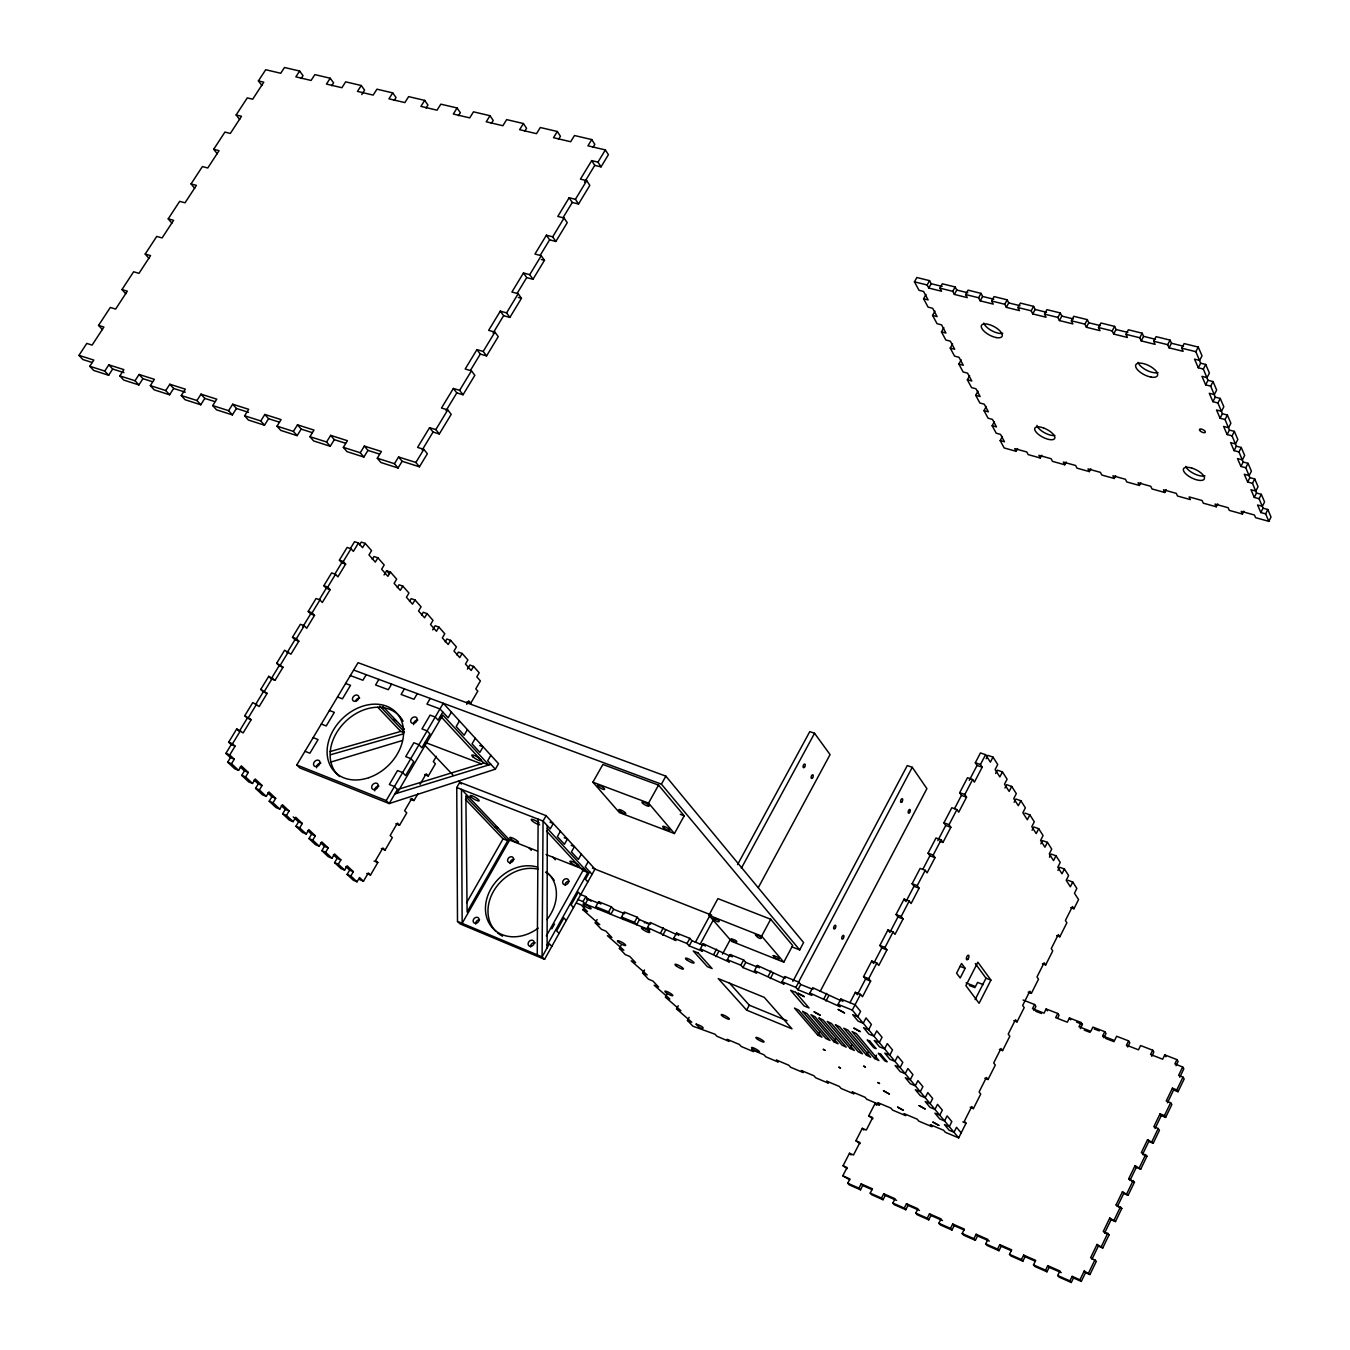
<?xml version="1.0" encoding="UTF-8"?>
<svg xmlns="http://www.w3.org/2000/svg" width="1350" height="1350" viewBox="0 0 1350 1350"><rect width="100%" height="100%" fill="white"/><g stroke="black" fill="none" stroke-linecap="round" stroke-linejoin="round"><path stroke-width="1.5" d="M547.104 947.919L547.256 825.626M537.266 954.838L538.127 819.146M1084.202 1270.991L1085.552 1272.628L1081.299 1281.403L1079.966 1279.8L1084.202 1270.991L1089.956 1274.552L1096.369 1261.254L1090.631 1257.694L1097.027 1244.43L1102.764 1247.991L1109.126 1234.761L1103.406 1231.2L1109.767 1218.021L1115.488 1221.581L1121.816 1208.419L1116.112 1204.875L1122.441 1191.763L1128.128 1195.307L1134.439 1182.246L1128.752 1178.685L1135.046 1165.641L1140.716 1169.201L1146.977 1156.191L1141.324 1152.647L1147.567 1139.67L1153.221 1143.231L1159.447 1130.304L1158.233 1128.516L1153.811 1126.744L1160.038 1113.851L1164.442 1115.606L1165.658 1117.412L1171.851 1104.553L1170.653 1102.747L1166.231 1100.993L1172.424 1088.168L1176.829 1089.906L1178.027 1091.728L1184.186 1078.937L1183.005 1077.114L1178.601 1075.393L1182.651 1066.972L1174.838 1063.935L1176.93 1059.615L1164.746 1054.89L1162.671 1059.21L1150.554 1054.502L1152.647 1050.199L1140.581 1045.541L1138.489 1049.828L1126.491 1045.17L1128.583 1040.884L1116.636 1036.26L1114.543 1040.529L1102.663 1035.906L1104.756 1031.67L1092.926 1027.08L1090.817 1031.316L1079.038 1026.743L1081.147 1022.524L1069.419 1017.984L1067.327 1022.203L1055.649 1017.664L1057.759 1013.462L1046.132 1008.973L1044.039 1013.158L1032.48 1008.669L1034.572 1004.484L1023.081 1000.029M1091.947 1259.331L1098.343 1246.084L1097.027 1244.43M1109.126 1234.761L1104.705 1232.871L1111.067 1219.708L1109.767 1218.021M1122.441 1191.763L1123.723 1193.467L1117.395 1206.562L1116.112 1204.875M1135.046 1165.641L1136.295 1167.379L1130.017 1180.406L1128.752 1178.685M1147.567 1139.67L1148.816 1141.442L1142.572 1154.402L1146.977 1156.191M1155.043 1128.533L1161.253 1115.64L1160.038 1113.851M1167.446 1102.798L1173.622 1089.99L1172.424 1088.168M1179.782 1077.216L1183.849 1068.812L1182.651 1066.972M1088.623 1272.915L1095.053 1259.601M1101.448 1246.337L1107.827 1233.09M1114.189 1219.894L1120.534 1206.731M1126.862 1193.603L1133.173 1180.507M1139.451 1167.463L1145.728 1154.436M1151.989 1141.459L1158.233 1128.516M1164.442 1115.606L1170.653 1102.747M1176.829 1089.906L1183.005 1077.114M1072.119 1276.358L1073.469 1277.978L1071.276 1282.5L1069.926 1280.88L1072.119 1276.358L1079.966 1279.8M1176.036 1065.774L1178.111 1061.454L1176.93 1059.615M1047.769 1265.676L1049.136 1267.312L1046.959 1271.801L1045.575 1270.181L1047.769 1265.676L1059.919 1271.008L1057.725 1275.514L1059.092 1277.134L1071.276 1282.5M1151.769 1056.358L1153.862 1052.055L1152.647 1050.199M1046.959 1271.801L1034.876 1266.486L1033.493 1264.866L1035.686 1260.377L1023.654 1255.112L1021.461 1259.584L1022.861 1261.204L1025.055 1256.732L1023.654 1255.112M999.776 1244.632L1001.194 1246.269L999 1250.724L997.582 1249.088L999.776 1244.632L1011.69 1249.864L1009.496 1254.319L1010.897 1255.956L1022.861 1261.204M999 1250.724L987.154 1245.51L985.719 1243.873L987.913 1239.435L976.118 1234.271L973.924 1238.692L975.358 1240.329L977.552 1235.908L976.118 1234.271M1080.338 1028.599L1082.43 1024.38L1081.147 1022.524M952.678 1223.994L954.146 1225.631L951.952 1230.036L950.484 1228.382L952.678 1223.994L964.373 1229.108L962.179 1233.529L963.63 1235.166L975.358 1240.329M1057.658 1018.119L1059.058 1015.318L1057.759 1013.462M951.952 1230.036L940.342 1224.922L938.858 1223.286L941.051 1218.898L929.475 1213.819L927.281 1218.189L928.766 1219.843L930.96 1215.472L929.475 1213.819M689.141 1017.326L687.471 1020.448L692.871 1026.169L715.011 1034.235L716.934 1036.277L729.067 1041.373L727.161 1039.331L739.361 1044.461L741.251 1046.503L753.502 1051.65L751.629 1049.608L763.948 1054.789L765.821 1056.831L778.208 1062.045L776.351 1059.986L788.805 1065.234L790.661 1067.276L803.166 1072.524L801.343 1070.499L813.932 1075.781L815.754 1077.823L828.394 1083.139L826.588 1081.097L839.312 1086.446L841.117 1088.471L853.892 1093.854L852.12 1091.812L864.979 1097.229L866.751 1099.254L879.677 1104.688L877.905 1102.663L890.916 1108.114L892.654 1110.139L905.715 1115.64L903.994 1113.615L917.139 1119.133L918.844 1121.158L932.057 1126.71L930.353 1124.685L943.633 1130.271L945.321 1132.279L958.669 1137.898L966.043 1123.234L964.389 1121.192L971.747 1106.561L973.401 1108.62L980.724 1094.057L979.088 1091.981L986.411 1077.452L988.031 1079.528L995.304 1065.049L993.701 1062.956L1000.974 1048.511L1002.577 1050.621L1009.817 1036.243L1008.214 1034.1L1015.453 1019.756L1017.022 1021.899L1024.211 1007.606L1022.659 1005.446L1029.831 991.17L1031.383 993.364L1038.521 979.155L1036.986 976.961L1044.124 962.769L1045.659 964.997L1052.747 950.873L1051.245 948.645L1058.332 934.554L1059.834 936.799L1066.888 922.776L1065.403 920.514L1072.457 906.508L1073.925 908.786L1078.566 899.573L1074.465 893.211L1076.861 888.452L1072.761 882.022L1067.918 880.284M1217.734 503.904L1216.266 506.773L1215.051 504.09L1228.112 507.701L1229.31 510.384L1242.422 514.029L1241.241 511.346L1254.42 514.991L1255.601 517.674L1268.848 521.353L1271.025 516.999L1267.819 509.507L1263.026 508.191L1259.111 498.724L1261.322 494.336L1256.513 493.02L1252.496 483.351L1254.741 478.946L1249.881 477.647L1245.797 467.758L1248.041 463.32L1243.164 462.021L1238.979 451.929L1241.257 447.474L1236.347 446.175L1232.078 435.864L1234.372 431.376L1229.428 430.076L1225.058 419.546L1227.369 415.024L1222.408 413.741L1217.919 402.975L1220.265 398.436L1215.27 397.153L1210.697 386.151L1213.043 381.577L1208.014 380.312L1203.339 369.056L1205.719 364.466L1200.656 363.201L1195.864 351.692L1198.277 347.085L1184.136 343.592L1181.739 348.182L1183.106 351.321L1169.049 347.827L1167.666 344.689L1170.079 340.116L1156.106 336.656L1153.693 341.212L1155.094 344.351L1141.206 340.892L1139.788 337.77L1125.951 334.327L1128.364 329.788L1142.184 333.214L1143.602 336.352L1155.516 339.306M1033.813 1010.526L1035.906 1006.358L1034.572 1004.484M906.491 1203.744L907.993 1205.398L905.799 1209.735L904.281 1208.081L906.491 1203.744L917.949 1208.773L915.756 1213.127L917.257 1214.781L928.766 1219.843M1072.761 882.022L1070.347 886.781L1066.196 880.318L1068.609 875.543L1064.441 868.995L1059.581 867.257L1057.961 870.446M1268.848 521.353L1265.625 513.861L1260.832 512.544L1263.026 508.191M1265.625 513.861L1267.819 509.507M905.799 1209.735L894.392 1204.723L892.873 1203.069L895.067 1198.733L883.71 1193.754L881.516 1198.074L883.052 1199.728L885.229 1195.408L883.71 1193.754M1242.422 514.029L1243.873 511.144M1064.441 868.995L1062.011 873.787L1057.793 867.223L1060.239 862.414L1056.004 855.782L1051.11 854.027L1049.473 857.25M1259.111 498.724L1254.285 497.407L1256.513 493.02M883.052 1199.728L871.746 1194.767L870.21 1193.113L872.404 1188.793L861.148 1183.866L858.954 1188.152L860.507 1189.822L862.701 1185.519L861.148 1183.866M1245.797 467.758L1240.92 466.459L1243.164 462.021M975.122 999.608L986.006 978.193L975.308 963.562M990.917 980.083L979.104 1003.303L965.891 985.635L977.873 962.196L990.917 980.083L986.006 978.193M1056.004 855.782L1053.54 860.591L1049.271 853.926L1051.734 849.083L1047.414 842.349L1042.504 840.594L1040.85 843.834M1252.496 483.351L1247.653 482.034L1249.881 477.647M965.132 968.304L960.188 977.991L956.576 973.181L961.554 963.478L965.132 968.304L960.171 966.397M1032.092 830.216L1033.763 826.959L1038.707 828.697L1036.209 833.591L1031.788 826.689L1034.303 821.796L1029.864 814.826L1024.886 813.088M1238.979 451.929L1234.069 450.63L1236.347 446.175M1047.414 842.349L1044.951 847.192L1040.597 840.426L1043.078 835.549L1038.707 828.697M849.724 1179.832L842.805 1175.816L847.058 1167.531L843.058 1165.776L849.487 1153.254L853.504 1154.993L859.916 1142.488L855.9 1140.767L862.312 1128.313L866.312 1130.034L872.707 1117.597L868.691 1115.893L875.07 1103.507L879.069 1105.194M1029.864 814.826L1027.333 819.754L1022.844 812.751L1025.376 807.823L1020.87 800.752L1015.858 799.014L1014.154 802.305M1232.078 435.864L1227.133 434.565L1229.428 430.076M860.507 1189.822L849.302 1184.895L847.749 1183.241L849.943 1178.955L842.805 1175.816M1020.87 800.752L1018.322 805.697L1013.749 798.592L1016.314 793.614L1011.724 786.442L1006.678 784.704L1004.974 788.012M1225.058 419.546L1220.079 418.247L1222.408 413.741M866.481 1055.177L843.767 1028.177L848.036 1030.236L870.683 1057.219L866.481 1055.177L868.252 1051.751M1011.724 786.442L1009.159 791.421L1004.518 784.198L1007.1 779.186L1002.442 771.896L997.363 770.158L995.625 773.483M1140.834 482.642L1139.366 485.443L1138.067 482.777L1150.74 486.287L1152.022 488.953L1164.746 492.48L1166.197 489.662M1217.919 402.975L1212.924 401.676L1215.27 397.153M874.682 1058.552L852.069 1031.569L856.373 1033.628L878.901 1060.594L874.682 1058.552L876.454 1055.126M850.146 1048.461L827.212 1021.427L831.465 1023.486L854.331 1050.486L850.146 1048.461L851.917 1045.052M1002.442 771.896L999.844 776.908L995.119 769.551L997.734 764.522L993.009 757.097L987.896 755.359L986.141 758.717M1210.697 386.151L1205.651 384.868L1208.014 380.312M993.009 757.097L990.377 762.142L985.584 754.684L980.454 752.929L975.324 762.767L980.438 764.522L982.176 767.205L974.396 782.156L972.641 779.49L967.511 777.718L959.681 792.703L964.811 794.492L966.566 797.141L958.719 812.194L956.948 809.561L951.817 807.739L943.937 822.842L949.05 824.664L950.856 827.28L942.958 842.434L941.153 839.835L936.022 837.979L928.074 853.183L933.204 855.056L935.027 857.621L927.079 872.876L925.239 870.311L920.109 868.438L912.111 883.727L917.241 885.634L919.097 888.182L911.098 903.538L909.225 901.007L904.095 899.083L896.046 914.49L901.176 916.431L903.066 918.928L894.999 934.403L893.092 931.922L887.963 929.948L879.862 945.456L884.993 947.447L886.916 949.911L878.799 965.469L876.859 963.022L871.729 961.014L863.578 976.641L865.536 979.071L857.351 994.714L855.377 992.317L849.96 1002.679M879.862 945.456L881.786 947.919L873.669 963.461L871.729 961.014M896.046 914.49L897.936 916.987L889.886 932.428L887.963 929.948M912.111 883.727L913.984 886.275L905.968 901.597L904.095 899.083M922.843 869.299L929.914 855.765L928.074 853.183M937.845 840.577L945.743 825.458L943.937 822.842M954.484 808.701L961.453 795.352L959.681 792.703M969.266 780.384L977.062 765.45L975.324 762.767M833.929 1041.795L810.945 1014.677L815.012 1016.769L838.097 1043.803L833.929 1041.795L835.701 1038.403M958.669 1137.898L852.289 1010.104L860.507 994.359L855.377 992.317M860.507 994.359L862.481 996.756L870.649 981.096L868.691 978.666L876.859 963.022M884.993 947.447L893.092 931.922M901.176 916.431L909.225 901.007M917.241 885.634L925.239 870.311M933.204 855.056L941.153 839.835M949.05 824.664L956.948 809.561M964.811 794.492L972.641 779.49M980.438 764.522L985.584 754.684M1203.339 369.056L1198.277 367.774L1200.656 363.201M817.813 1035.163L794.458 1008.096L798.677 1010.121L821.964 1037.171L817.813 1035.163L819.585 1031.788M841.101 1000.721L812.683 987.711L809.882 993.009L840.071 1006.763L838.08 1004.383L840.864 999.034L855.09 1004.754L860.574 1011.369L857.79 1016.702L852.677 1014.643L858.144 1021.191L863.241 1023.249L866.008 1017.934L871.391 1024.431L868.641 1029.746L863.561 1027.688L868.927 1034.117L873.99 1036.176L876.741 1030.894L882.039 1037.289L879.306 1042.554L874.26 1040.496L879.542 1046.841L884.571 1048.882L887.287 1043.634L892.502 1049.929L889.802 1055.16L884.79 1053.118L889.987 1059.345L894.983 1061.387L897.666 1056.172L902.796 1062.366L900.129 1067.563L895.134 1065.521L900.248 1071.647L905.226 1073.689L907.875 1068.508L912.921 1074.6L910.271 1079.764L905.327 1077.722L910.356 1083.746L915.3 1085.788L917.916 1080.641L922.877 1086.632L920.261 1091.762L915.334 1089.72L920.295 1095.66L925.206 1097.685L927.804 1092.589L932.681 1098.478L930.099 1103.574L925.206 1101.533L930.066 1107.371L934.959 1109.413L937.524 1104.334L942.334 1110.139L939.769 1115.201L934.909 1113.159L939.701 1118.897L944.561 1120.939L947.109 1115.893L951.834 1121.614L949.303 1126.626L944.46 1124.601L949.168 1130.254L953.994 1132.279L956.526 1127.284L961.183 1132.903M1090.817 468.804L1089.349 471.589L1088.016 468.923L1100.436 472.365L1101.769 475.031L1114.239 478.474L1115.707 475.689M820.142 991.474L926.91 788.653L912.263 767.306L907.284 765.568L792.872 981.416M823.939 998.679L826.74 993.364M825.947 1001.059L828.748 995.743M1169.049 347.827L1171.463 343.254L1170.079 340.116M1041.778 455.237L1040.31 457.987L1038.926 455.338L1051.11 458.713L1052.477 461.362L1064.711 464.754L1066.179 461.987M798.846 981.551L912.263 767.306M809.882 993.009L811.924 995.406L797.968 989.769L795.909 987.39L798.711 982.108L784.822 976.522L782.021 981.787L784.08 984.184L754.498 970.684L757.283 965.452L785.16 978.227M1139.788 337.77L1142.184 333.214M797.968 989.769L800.752 984.487L798.711 982.108M1141.206 340.892L1143.602 336.352M768.217 976.219L771.019 970.971M1125.951 334.327L1127.385 337.466L1113.632 334.041L1112.197 330.919L1114.611 326.396L1100.925 323.004L1098.512 327.527L1099.98 330.649L1086.379 327.257L1084.894 324.152L1071.36 320.777L1073.773 316.305L1087.324 319.646L1088.792 322.768L1100.436 325.654M770.293 978.615L773.094 973.367M1113.632 334.041L1116.045 329.518L1114.611 326.396M783.793 962.179L792.669 945.523L770.698 919.249L717.913 898.627L708.885 915.266L731.616 941.372L783.793 962.179L761.636 936.124L708.885 915.266M791.859 946.839L799.673 949.911L803.587 942.536L665.854 776.149L358.054 662.681L296.781 764.977L299.852 767.964L389.188 803.571L495.349 769.179L498.521 763.661L443.289 703.266L386.218 800.584L389.188 803.571L397.406 789.548L394.436 786.544L389.323 784.536L397.524 770.563L402.654 772.554L405.591 775.575L413.741 761.653L410.822 758.616L405.709 756.641L413.859 742.753L418.973 744.711L421.875 747.765L429.992 733.928L427.106 730.856L421.976 728.916L430.076 715.129L435.206 717.036L438.075 720.141L442.817 712.041M746.634 1010.138L718.217 978.581L764.235 997.346L791.994 1028.835L746.634 1010.138L749.284 1005.176L729.034 982.564M1002.392 436.506L1000.181 440.606L1004.164 447.964L1016.145 451.288L1017.613 448.554M754.498 970.684L756.591 973.08L742.956 967.579L740.846 965.183L743.648 959.985L730.08 954.534L727.279 959.715L729.388 962.111L700.38 948.881L703.164 943.717L730.266 956.154M1084.894 324.152L1087.324 319.646M742.956 967.579L745.74 962.381L743.648 959.985M1086.379 327.257L1088.792 322.768M761.636 936.124L770.698 919.249M722.419 954.18L730.384 939.397M758.295 887.642L830.064 754.599L814.556 733.286L809.781 731.616L737.556 864.608M687.471 1020.448L691.791 1022.254L676.536 1008.889L678.24 1005.75M1000.181 440.606L1004.501 441.788L1000.519 434.379L996.182 433.181L992.149 425.723L994.376 421.605M713.779 954.281L716.58 949.101M1071.36 320.777L1072.862 323.899L1059.412 320.558L1057.894 317.436L1060.324 312.964L1046.925 309.656L1044.512 314.111L1046.031 317.216L1032.733 313.909L1031.197 310.804L1017.934 307.53L1020.364 303.092L1033.611 306.366L1035.146 309.471L1046.537 312.306M715.922 956.677L718.706 951.514M1059.412 320.558L1061.826 316.086L1060.324 312.964M700.38 948.881L702.523 951.278L689.192 945.894L691.993 940.764L689.833 938.368L676.569 933.036L673.785 938.149L675.945 940.562L647.494 927.551L650.278 922.472L676.856 934.689M1032.733 313.909L1035.146 309.471M676.536 1008.889L680.889 1010.694L665.449 997.144L667.17 993.988M695.419 942.199L710.454 914.49M992.149 425.723L996.486 426.904L992.452 419.394L988.082 418.196L983.998 410.636L986.243 406.485M700.194 944.123L713.239 920.076M741.319 868.286L814.556 733.286M983.998 410.636L988.369 411.817L984.268 404.19L979.881 403.009L975.729 395.331L978.007 391.163M689.192 945.894L687.032 943.498L689.833 938.368M1031.197 310.804L1033.611 306.366M660.589 932.85L663.39 927.737M1017.934 307.53L1019.486 310.618L1006.324 307.344L1004.754 304.256L1007.184 299.835L994.073 296.595L991.659 300.999L993.229 304.087L980.201 300.848L978.615 297.759L965.638 294.536L968.068 290.166L981.028 293.372L982.614 296.46L993.786 299.227M662.783 935.246L665.567 930.15M1006.324 307.344L1008.737 302.923L1007.184 299.835M665.449 997.144L669.819 998.966L654.193 985.23L658.597 987.052L652.911 981.028L648.506 979.206L642.769 973.131L644.524 969.941M975.729 395.331L980.134 396.512L975.966 388.783L971.561 387.602L967.359 379.806L969.638 375.621M967.359 379.806L971.764 380.987L967.545 373.14L963.124 371.976L958.854 364.061L961.166 359.859M674.426 833.541L684.214 815.805L658.547 785.109L602.893 764.454L592.886 782.173L619.414 812.616L674.426 833.541L648.54 803.098L592.886 782.173M642.769 973.131L647.19 974.953L631.176 960.846L635.614 962.668L629.758 956.458L625.303 954.636L619.38 948.375L621.169 945.135M958.854 364.061L963.293 365.243L959.006 357.277L954.551 356.113L950.231 348.098L952.56 343.862M637.251 917.241L639.444 919.654L636.66 924.716L634.449 922.303L637.251 917.241L624.274 912.026L621.489 917.089L623.717 919.485M978.615 297.759L981.028 293.372M980.201 300.848L982.614 296.46M611.398 906.846L613.626 909.259L610.841 914.287L608.597 911.891L611.398 906.846L598.573 901.699L595.789 906.728L598.033 909.124M965.638 294.536L967.241 297.624L954.349 294.418L952.746 291.33L955.159 286.976L942.317 283.804L939.904 288.157L941.541 291.229L928.783 288.056L927.129 284.985L914.439 281.829L916.853 277.509L929.559 280.648L931.196 283.719L942.131 286.419M954.349 294.418L956.779 290.048L955.159 286.976M950.231 348.098L954.686 349.262L950.349 341.179L945.861 340.031L941.473 331.898L943.819 327.628M799.673 949.911L661.416 784.148L665.854 776.149M619.38 948.375L623.852 950.198L607.416 935.702L611.904 937.541L605.863 931.129L601.374 929.289L595.266 922.843L597.088 919.552M941.473 331.898L945.962 333.045L941.558 324.844L937.052 323.696L932.597 315.444L934.959 311.175M544.573 959.344L594.996 869.096L546.109 815.67L459.793 782.241L456.756 787.523L457.498 921.409L460.046 923.889L544.573 959.344L542.092 956.863L457.498 921.409M647.494 927.551L649.688 929.964L585.309 903.994L583.048 901.581L585.833 896.586L580.399 894.409M927.129 284.985L929.559 280.648M585.309 903.994L588.094 898.999L585.833 896.586M928.783 288.056L931.196 283.719M595.266 922.843L599.771 924.666L582.913 909.765L584.752 906.457M932.597 315.444L937.103 316.592L932.631 308.273L928.108 307.142L923.586 298.755L925.982 294.469M648.54 803.098L658.547 785.109M581.327 854.179L578.357 859.461L571.421 851.917L574.408 846.602L571.168 845.336M546.345 935.972L582.981 870.531L546.531 831.043M588.195 861.671L585.242 866.953L592.059 874.361M551.812 928.868L554.513 924.024M547.104 945.253L587.824 872.454L547.256 828.394M589.68 871.779L585.461 879.306L587.858 881.888M560.385 831.279L557.364 836.629L564.418 844.307L567.439 838.974L564.182 837.709M546.109 815.67L543.054 821.07L542.092 956.863L549.383 943.836L551.846 946.333M466.611 902.728L503.077 838.873L465.463 799.369M507.735 840.729L467.117 911.976L465.868 796.669L507.735 840.729L503.077 838.873M490.86 755.274L487.654 760.809L495.349 769.179M475.301 738.264L472.061 743.85L479.891 752.372L483.114 746.803L479.739 745.538M467.404 729.641L464.147 735.244L456.165 726.553L459.439 720.934M418.061 793.547L413.961 800.567L411.834 798.407L404.629 810.742L406.772 812.903L399.549 825.255L397.406 823.112L390.167 835.532L392.327 837.658L385.071 850.078L382.894 847.969L375.604 860.456L377.798 862.549L370.507 875.053L368.314 872.961L363.471 881.246L359.539 877.517L357.041 881.803L350.848 875.981L353.363 871.678L347.136 865.806L344.604 870.109L340.875 868.539L334.581 862.633L337.112 858.33L333.332 854.752M467.421 669.127L469.817 665.044L473.563 666.394L471.167 670.477L465.48 664.048L467.893 659.947L462.173 653.467L458.409 652.117L456.789 654.851M451.406 712.142L448.099 717.795L439.965 708.936L426.938 704.092L430.245 698.439M420.036 784.35L426.178 773.82L428.288 776.014L435.409 763.796L433.316 761.586L436.371 756.354M466.729 704.346L468.754 700.903L470.779 703.164L477.799 691.133L475.774 688.854L480.398 680.94L476.803 676.873L479.199 672.789L473.563 666.394M344.604 870.109L338.327 864.202L340.858 859.883L334.547 853.926L331.999 858.246L328.252 856.676L321.874 850.686L324.439 846.349L320.591 842.721M462.173 653.467L459.759 657.585L453.988 651.071L456.418 646.937L450.63 640.356L446.85 639.023L445.213 641.773M357.041 881.803L353.312 880.234L347.119 874.412L349.633 870.126L345.887 866.599M397.052 793.26L442.868 715.044L488.818 764.944L483.773 763.02L440.539 716.158M331.999 858.246L325.637 852.255L328.202 847.918L321.789 841.877L319.224 846.214L315.461 844.661L308.981 838.586L311.563 834.216L307.665 830.537M450.63 640.356L448.183 644.507L442.344 637.892L444.791 633.741L438.919 627.075L435.122 625.742L432.658 629.893M319.224 846.214L312.761 840.139L315.343 835.785L308.863 829.642L306.264 834.03L302.468 832.461L295.92 826.301L298.519 821.914L293.254 816.936M438.919 627.075L436.455 631.243L430.532 624.544L433.013 620.376L427.056 613.609L423.242 612.276L421.588 615.06M404.409 688.854L401.102 694.474L413.977 699.266L417.302 693.63M306.264 834.03L299.717 827.854L302.316 823.466L295.734 817.256L293.119 821.661L289.305 820.091L282.656 813.831L285.289 809.426L281.289 805.646M427.056 613.609L424.575 617.794L418.567 611.01L421.065 606.808L415.024 599.957L411.193 598.624L409.523 601.425M391.618 684.112L388.294 689.698L375.57 684.956L378.877 679.388M293.119 821.661L286.47 815.4L289.102 810.996L282.42 804.684L279.771 809.106L275.957 807.536L269.207 801.208L271.873 796.77L267.806 792.923M415.024 599.957L412.509 604.159L406.434 597.274L408.949 593.055L402.823 586.119L398.976 584.786L397.288 587.587M366.221 674.696L362.914 680.248L350.342 675.574M254.121 780.03L258.255 783.911L255.572 788.383L262.423 794.812L266.254 796.382L268.92 791.927L275.687 798.322L273.038 802.761L279.771 809.106M402.823 586.119L400.292 590.338L394.116 583.352L396.664 579.116L390.454 572.062L386.589 570.746L384.041 574.982M240.249 766.935L244.434 770.884L241.734 775.373L248.67 781.903L252.517 783.456L255.218 778.984L262.086 785.481L259.402 789.936L266.254 796.382M390.454 572.062L387.889 576.315L381.628 569.244L384.193 564.975L377.899 557.82L374.017 556.504L372.296 559.339M402.148 461.278L398.064 467.994L394.47 463.708L398.571 456.975L402.148 461.278L419.445 466.796L427.359 453.718L423.832 449.381L417.572 447.407L429.553 427.68L435.814 429.604L439.307 433.974L451.204 414.332L447.744 409.927L441.484 408.021L453.364 388.462L459.624 390.336L463.05 394.757L474.846 375.3L471.437 370.845L465.176 369.006L476.938 349.633L483.199 351.439L486.574 355.911L498.251 336.623L494.91 332.117L488.649 330.345L500.31 311.141L506.571 312.879L509.878 317.419L521.454 298.299L518.181 293.726L511.903 292.022L523.462 272.987L529.74 274.674L532.98 279.264L544.455 260.331L541.232 255.707L534.954 254.053L546.413 235.204L552.69 236.824L555.862 241.464L567.236 222.699L564.081 218.025L557.803 216.422L569.143 197.741L575.421 199.294L578.542 204.002L589.815 185.406L586.727 180.664L580.433 179.145L591.688 160.616L597.966 162.118L601.037 166.877L608.411 154.693L605.357 149.918L587.942 145.817L591.739 139.573L574.476 135.523L570.662 141.733L553.517 137.683L557.314 131.49L540.304 127.508L536.507 133.667L519.615 129.684L523.412 123.542L506.655 119.61L502.858 125.719L486.219 121.787L490.016 115.712L473.496 111.831L469.716 117.889L453.313 114.024L457.11 107.983L440.826 104.169L437.046 110.177L420.896 106.363L424.676 100.389L408.645 96.626L404.865 102.583L388.952 98.82L392.732 92.897L376.937 89.184L373.157 95.091L357.463 91.395L361.243 85.506L345.668 81.844L341.904 87.716L326.447 84.071L330.21 78.233L314.854 74.621L311.091 80.443L295.852 76.849L299.616 71.044L284.479 67.5L280.733 73.271L265.714 69.728L258.407 80.899L261.866 85.455M350.477 548.387L354.544 541.688L358.442 543.021L353.363 551.391L351.017 548.775L347.119 547.442L339.39 560.149L343.288 561.499L345.634 564.114L337.888 576.872L335.526 574.273L331.627 572.906L323.848 585.697L327.746 587.081L330.126 589.663L322.329 602.488L319.95 599.923L316.052 598.523L308.222 611.398L312.12 612.799L314.516 615.364L306.686 628.256L304.273 625.725L300.375 624.308L292.494 637.251L296.392 638.685L298.823 641.216L290.942 654.193L284.597 650.227L276.683 663.255L283.027 667.221L275.096 680.282L268.734 676.316L260.769 689.411L267.148 693.377L259.166 706.523L252.788 702.54L244.772 715.719L251.168 719.685L243.135 732.915L236.722 728.949L228.673 742.196L231.221 744.626L225.889 753.384L230.428 757.654L227.677 762.176L234.731 768.791L238.596 770.361L241.312 765.855L248.299 772.436L245.582 776.925L252.517 783.456M377.899 557.82L375.317 562.106L368.972 554.917L371.554 550.631L365.175 543.375L361.277 542.059L359.539 544.911M592.92 147.471L594.81 144.349L591.739 139.573M244.772 715.719L247.286 718.166L239.271 731.379L236.722 728.949M256.281 703.367L263.267 691.892L260.769 689.411M275.096 680.282L271.215 678.797L279.146 665.752L276.683 663.255M287.044 652.742L294.941 639.782L292.494 637.251M302.788 626.839L310.635 613.946L308.222 611.398M319.41 599.501L326.227 588.279L323.848 585.697M334.969 573.902L341.736 562.764L339.39 560.149M238.596 770.361L231.542 763.729L234.293 759.223L229.77 754.937L235.086 746.162L232.538 743.749L240.604 730.468M248.653 717.238L256.669 704.059M264.651 690.896L272.632 677.784M280.564 664.706L288.495 651.679M296.392 638.685L304.273 625.725M312.12 612.799L319.95 599.923M327.746 587.081L335.526 574.273M343.288 561.499L351.017 548.775M365.175 543.375L362.559 547.678L358.442 543.021M422.196 449.955L433.063 432.034L429.553 427.68M446.04 410.653L456.806 392.901L453.364 388.462M470.711 369.934L480.313 354.105L476.938 349.633M493.054 333.113L503.618 315.681L500.31 311.141M517.286 293.136L526.719 277.594L523.462 272.987M540.253 255.251L549.602 239.844L546.413 235.204M563.017 217.704L572.282 202.449L569.143 197.741M584.567 182.182L594.759 165.375L591.688 160.616M419.445 466.796L415.884 462.476L423.832 449.381M435.814 429.604L447.744 409.927M459.624 390.336L471.437 370.845M483.199 351.439L494.91 332.117M506.571 312.879L518.181 293.726M529.74 274.674L541.232 255.707M552.69 236.824L564.081 218.025M575.421 199.294L586.727 180.664M597.966 162.118L605.357 149.918M363.876 457.042L367.959 450.394L364.348 446.091L360.264 452.756L363.876 457.042L347.001 451.642L343.356 447.356L347.439 440.708L330.666 435.375L326.582 441.99L330.244 446.259L334.311 439.661L330.666 435.375M558.529 139.337L560.419 136.249L557.314 131.49M398.064 467.994L380.902 462.51L377.291 458.207L381.392 451.507L364.348 446.091M524.661 131.338L526.567 128.284L523.412 123.542M330.244 446.259L313.622 440.944L309.926 436.674L314.01 430.093L297.489 424.828L293.406 431.392L297.118 435.645L301.185 429.114L297.489 424.828M491.316 123.457L493.206 120.42L490.016 115.712M297.118 435.645L280.749 430.397L277.02 426.144L281.104 419.631L264.836 414.45L260.769 420.947L264.499 425.199L268.566 418.719L264.836 414.45M458.443 115.695L460.333 112.691L457.11 107.983M232.386 414.906L236.436 408.476L232.672 404.224L228.606 410.67L232.386 414.906L216.506 409.809L212.726 405.574L216.776 399.178L200.998 394.149L196.948 400.528L200.762 404.764L204.795 398.402L200.998 394.149M426.06 108.051L427.95 105.064L424.676 100.389M264.499 425.199L248.383 420.036L244.62 415.783L248.704 409.32L232.672 404.224M394.149 100.508L396.039 97.537L392.732 92.897M169.594 394.774L173.644 388.462L169.813 384.244L165.763 390.555L169.594 394.774L154.187 389.846L150.339 385.627L154.389 379.333L139.084 374.473L135.034 380.734L119.846 375.874L123.879 369.63L108.81 364.837L104.76 371.064L89.792 366.272L93.825 360.079L78.975 355.354L86.771 343.423L92.121 345.094L103.899 327.038L98.567 325.401L110.295 307.446L115.644 309.066L127.322 291.178L121.972 289.575L133.616 271.772L138.966 273.358L150.559 255.606L145.193 254.053L156.735 236.419L162.101 237.938L173.593 220.337L168.227 218.835L179.651 201.352L185.034 202.804L196.425 185.355L191.042 183.921L202.399 166.573L207.765 167.991L219.071 150.677L213.688 149.293L224.927 132.081L230.327 133.447L241.532 116.286L236.132 114.953L247.286 97.892L252.686 99.208L263.79 82.181L258.407 80.899M361.749 94.551L364.584 90.129L361.243 85.506M200.762 404.764L185.119 399.752L181.288 395.533L185.355 389.171L169.813 384.244M119.846 375.874L123.727 380.076L138.898 384.936L142.931 378.675L152.499 381.729M331.695 85.759L333.585 82.839L330.21 78.233M89.792 366.272L93.707 370.457L108.658 375.249L112.691 369.039L123.998 372.634M301.151 78.536L303.024 75.651L299.616 71.044M397.929 789.396L483.773 763.02M394.824 793.935L490.86 764.303M330.649 762.126L402.351 740.526M330.817 754.667L403.582 733.826M329.957 751.596L400.764 731.413L403.988 732.645M594.759 165.375L601.037 166.877M956.779 290.048L967.815 292.798M1008.737 302.923L1020.026 305.724M1061.826 316.086L1073.351 318.938M1116.045 329.518L1127.824 332.438M1171.463 343.254L1183.494 346.224M939.904 288.157L952.746 291.33M991.659 300.999L1004.754 304.256M1044.512 314.111L1057.894 317.436M1098.512 327.527L1112.197 330.919M1153.693 341.212L1167.666 344.689M1181.739 348.182L1195.864 351.692M572.282 202.449L578.542 204.002M923.586 298.755L928.125 299.902L923.569 291.465L919.029 290.317L914.439 281.829M549.602 239.844L555.862 241.464M541.316 259.504L544.455 260.331M526.719 277.594L532.98 279.264M518.333 297.439L521.454 298.299M1040.31 457.987L1028.211 454.629L1026.793 451.98L1014.728 448.639L1016.145 451.288M1089.349 471.589L1076.996 468.163L1075.646 465.497L1063.344 462.088L1064.711 464.754M1139.366 485.443L1126.761 481.95L1125.461 479.284L1112.923 475.824L1114.239 478.474M1216.266 506.773L1203.289 503.179L1202.057 500.496L1189.131 496.918L1190.379 499.601L1177.521 496.024L1176.272 493.358L1163.481 489.814L1164.746 492.48M503.618 315.681L509.878 317.419M480.313 354.105L486.574 355.911M456.806 392.901L463.05 394.757M433.063 432.034L439.307 433.974M398.571 456.975L415.884 462.476M92.171 362.509L82.89 359.539L78.975 355.354M173.644 388.462L185.287 392.175M204.795 398.402L214.65 401.541M236.436 408.476L248.451 412.307M268.566 418.719L279.399 422.162M301.185 429.114L312.188 432.608M334.311 439.661L345.482 443.222M367.959 450.394L379.316 454.005M150.339 385.627L165.763 390.555M181.288 395.533L196.948 400.528M212.726 405.574L228.606 410.67M244.62 415.783L260.769 420.947M277.02 426.144L293.406 431.392M309.926 436.674L326.582 441.99M343.356 447.356L360.264 452.756M377.291 458.207L394.47 463.708M977.062 765.45L982.176 767.205M341.736 562.764L345.634 564.114M961.453 795.352L966.566 797.141M326.227 588.279L330.126 589.663M945.743 825.458L950.856 827.28M310.635 613.946L314.516 615.364M939.549 841.202L942.958 842.434M929.914 855.765L935.027 857.621M1070.719 907.622L1073.925 908.786M467.049 701.781L470.779 703.164M294.941 639.782L298.823 641.216M353.649 670.039L661.416 784.148M1056.628 935.618L1059.834 936.799M913.984 886.275L919.097 888.182M345.6 683.471L350.527 685.327L342.444 698.827L337.517 696.954M680.282 814.32L684.214 815.805M279.146 665.752L283.027 667.221M1042.453 963.782L1045.659 964.997M393.137 719.516L396.377 720.731M897.936 916.987L903.066 918.928M425.048 742.382L481.68 763.965M329.417 710.471L334.344 712.361L326.227 725.946L321.3 724.039M263.267 691.892L267.148 693.377M1028.177 992.115L1031.383 993.364M983.222 984.606L977.569 982.412L975.476 986.546L966.111 982.901M1076.574 1022.119L1082.43 1024.38M1094.192 1028.936L1099.254 1030.894M881.786 947.919L886.916 949.911M550.007 822.234L553.281 823.517L550.243 828.883L543.054 821.07L456.756 787.523M969.368 985.5L974.987 987.677M1035.737 1011.285L1041.508 1013.513M1084.253 1030.118L1090.142 1032.412M1105.616 1038.42L1114.104 1041.711M424.558 774.562L428.288 776.014M465.75 795.943L468.923 797.175M313.149 737.64L318.077 739.564L309.892 753.233L304.982 751.292M247.286 718.166L251.168 719.685M1013.816 1020.651L1017.022 1021.899M1173.622 1089.99L1178.027 1091.728M494.809 826.538L497.947 827.769M592.447 868.101L711.703 915.182M863.578 976.641L868.691 978.666M865.536 979.071L870.649 981.096M410.231 799.099L413.961 800.567M508.359 839.582L537.435 851.091M546.058 854.499L584.398 869.687M582.981 870.531L587.824 872.454M296.781 764.977L386.218 800.584M999.371 1049.338L1002.577 1050.621M228.673 742.196L232.538 743.749M1161.253 1115.64L1165.658 1117.412M231.221 744.626L235.086 746.162M225.889 753.384L229.77 754.937M588.094 898.999L598.995 903.386M613.626 909.259L624.662 913.697M639.444 919.654L650.616 924.142M691.993 940.764L703.401 945.354M745.74 962.381L757.434 967.073M800.752 984.487L812.97 989.398M395.837 823.753L399.549 825.255M230.428 757.654L234.293 759.223M577.614 899.404L583.048 901.581M595.789 906.728L608.597 911.891M621.489 917.089L634.449 922.303M673.785 938.149L687.032 943.498M727.279 959.715L740.846 965.183M782.021 981.787L795.909 987.39M838.08 1004.383L852.289 1010.104M227.677 762.176L231.542 763.729M576.669 903.15L581.209 904.989L587.452 911.588L582.913 909.765M244.434 770.884L248.299 772.436M1148.816 1141.442L1153.221 1143.231M241.734 775.373L245.582 776.925M984.825 1078.228L988.031 1079.528M258.255 783.911L262.086 785.481M255.572 788.383L259.402 789.936M271.873 796.77L275.687 798.322M269.207 801.208L273.038 802.761M381.341 848.559L385.071 850.078M285.289 809.426L289.102 810.996M749.284 1005.176L787.084 1020.701M282.656 813.831L286.47 815.4M298.519 821.914L302.316 823.466M1136.295 1167.379L1140.716 1169.201M295.92 826.301L299.717 827.854M311.563 834.216L315.343 835.785M374.085 861.013L377.798 862.549M970.194 1107.287L973.401 1108.62M308.981 838.586L312.761 840.139M324.439 846.349L328.202 847.918M1131.486 1181.014L1134.439 1182.246M321.874 850.686L325.637 852.255M337.112 858.33L340.858 859.883M366.778 873.501L370.507 875.053M962.837 1121.901L966.043 1123.234M334.581 862.633L338.327 864.202M349.633 870.126L353.363 871.678M1123.723 1193.467L1128.128 1195.307M347.119 874.412L350.848 875.981M359.758 879.677L363.471 881.246M1118.88 1207.187L1121.816 1208.419M872.893 1118.762L868.691 1115.893M1111.067 1219.708L1115.488 1221.581M860.119 1143.619L855.9 1140.767M1098.343 1246.084L1102.764 1247.991M847.277 1168.628L843.058 1165.776M1085.552 1272.628L1089.956 1274.552M862.701 1185.519L872.066 1189.637M885.229 1195.408L896.586 1200.386M907.993 1205.398L919.451 1210.427M930.96 1215.472L942.519 1220.535M954.146 1225.631L964.153 1230.036M977.552 1235.908L989.347 1241.072M1001.194 1246.269L1011.386 1250.741M1025.055 1256.732L1035.349 1261.254M1049.136 1267.312L1061.286 1272.628M1073.469 1277.978L1081.299 1281.403M847.749 1183.241L858.954 1188.152M870.21 1193.113L881.516 1198.074M892.873 1203.069L904.281 1208.081M915.756 1213.127L927.281 1218.189M938.858 1223.286L950.484 1228.382M962.179 1233.529L973.924 1238.692M985.719 1243.873L997.582 1249.088M1009.496 1254.319L1021.461 1259.584M1033.493 1264.866L1045.575 1270.181M1057.725 1275.514L1069.926 1280.88M268.734 676.316L271.215 678.797M559.086 933.373L556.639 930.859L563.878 917.916L566.308 920.447M377.781 707.265L400.764 731.413M382.877 706.506L404.376 729.169M573.514 907.554L571.084 905.006L578.289 892.131L580.686 894.696M379.789 706.084L404.173 731.751M424.086 744.508L452.841 774.9M458.595 780.975L461.464 784.013M528.846 847.682L531.276 850.281M552.977 857.25L555.39 859.832M104.76 371.064L108.658 375.249M598.573 901.699L600.817 904.112M108.81 364.837L112.691 369.039M135.034 380.734L138.898 384.936M849.487 1153.254L851.04 1154.942M98.567 325.401L102.431 329.619M139.084 374.473L142.931 378.675M676.569 933.036L678.746 935.449M862.312 1128.313L863.848 1130.034M121.972 289.575L125.786 293.844M703.164 943.717L705.308 946.131M386.589 570.746L389.087 573.564M730.08 954.534L732.189 956.931M875.07 1103.507L876.572 1105.245M145.193 254.053L148.939 258.39M757.283 965.452L759.375 967.866M168.227 218.835L171.906 223.222M840.864 999.034L842.873 1001.43M191.042 183.921L194.67 188.342M213.688 149.293L217.266 153.765M1103.406 1231.2L1104.705 1232.871M236.132 114.953L239.659 119.458M1046.132 1008.973L1047.465 1010.829M1069.419 1017.984L1070.719 1019.841M1102.663 1035.906L1103.929 1037.762L1106.021 1033.526L1104.756 1031.67M1126.491 1045.17L1127.739 1047.009L1129.815 1042.74L1128.583 1040.884M1164.746 1054.89L1165.961 1056.746M1185.739 466.391L1186.633 467.994A11.576 4.641 26.2 0 0 1204.909 475.858M1138.084 362.34L1138.928 364.078A12.116 5.13 26.8 0 0 1150.791 371.976L1153.541 372.634A12.116 5.13 26.8 0 0 1157.963 372.549M1198.277 367.774L1194.531 359.134L1199.627 360.399L1202.023 355.809L1198.277 347.085M1205.651 384.868L1201.972 376.346L1207.035 377.629L1209.397 373.056L1205.719 364.466M1212.924 401.676L1209.296 393.306L1214.325 394.588L1216.671 390.049L1213.043 381.577M1220.079 418.247L1216.519 409.995L1221.497 411.294L1223.826 406.772L1220.265 398.436M1227.133 434.565L1223.623 426.431L1228.567 427.731L1230.879 423.242L1227.369 415.024M1234.069 450.63L1230.609 442.614L1235.537 443.931L1237.832 439.459L1234.372 431.376M1240.92 466.459L1237.511 458.561L1242.405 459.877L1244.666 455.423L1241.257 447.474M1247.653 482.034L1244.295 474.272L1249.155 475.588L1251.399 471.167L1248.041 463.32M1254.285 497.407L1250.978 489.746L1255.821 491.062L1258.048 486.675L1254.741 478.946M1260.832 512.544L1257.576 505.001L1262.385 506.318L1264.579 501.947L1261.322 494.336M644.237 922.725A4.725 0.979 29.1 0 1 648.742 924.092M586.423 899.033A4.674 0.945 29.4 0 1 591.148 901.125M339.66 776.571A42.609 32.805 -44 0 1 347.591 719.601A42.609 32.805 -44 0 1 403.11 721.187M413.606 724.68A3.645 2.835 -43 0 1 417.859 720.023M355.556 701.072A3.611 2.751 -43.4 0 1 359.657 698.085M316.626 767.762A3.645 2.784 -45 0 1 320.878 763.121M374.692 790.813A3.679 2.869 -44.7 0 1 378.979 786.088M530.668 947.025A3.358 2.751 -46.1 0 1 535.275 942.857M475.74 924.075A3.324 2.683 -46.3 0 1 479.571 919.789M510.148 863.544A3.291 2.649 -44.4 0 1 513.945 859.309M565.042 884.858A3.324 2.717 -44.1 0 1 568.974 881.314M545.602 872.218A38.914 31.624 -45.2 0 1 554.192 880.369M502.554 936.174A38.914 31.624 -45.2 0 1 497.542 932.867M496.074 931.517A38.914 31.624 -45.2 0 1 495.281 888.452A38.914 31.624 -45.2 0 1 538.076 869.214M546.463 871.914A38.964 31.658 -45.2 0 1 546.986 919.536M538.194 928.108A38.964 31.658 -45.2 0 1 485.443 908.888A38.964 31.658 -45.2 0 1 537.621 867.189M539.679 824.816A5.248 1.131 29.7 0 1 533.014 821.576A5.248 1.131 29.7 0 1 532.457 819.383A5.248 1.131 29.7 0 1 539.224 823.011M1002.763 333.248A11.694 4.843 28.2 0 1 998.561 333.231L995.929 332.539A11.694 4.843 28.2 0 1 983.762 323.038M1054.873 435.493A11.188 4.404 27.5 0 1 1044.158 432.557A11.188 4.404 27.5 0 1 1036.969 425.385M798.002 993.229L804.229 996.654L798.002 993.229M802.609 1011.403L825.846 1038.471L830.014 1040.479L806.827 1013.445L802.609 1011.403M818.977 1018.086L842.012 1045.119L846.197 1047.144L823.23 1020.127L819.146 1018.018M835.481 1024.802L858.296 1051.819L862.498 1053.844L839.734 1026.844L835.481 1024.802M838.232 1009.479L844.509 1012.939L838.232 1009.479M838.907 1067.226L840.577 1068.137L838.974 1067.209M853.942 1028.177L860.169 1031.586L853.942 1028.177M863.781 1066.162L865.485 1067.108L863.848 1066.146M877.804 1082.548L879.491 1083.476L877.804 1082.548M883.507 1090.8L889.38 1094.04L883.507 1090.8M919.131 1105.667L925.037 1108.924L919.131 1105.667M932.985 1122.12L938.824 1125.343L932.985 1122.12M823.348 1049.372L825.002 1050.317L823.348 1049.372M509.625 840.088L462.156 923.349L461.498 789.362L509.625 840.088M731.396 938.976C736.408 945.472 740.526 940.764 731.396 938.976M814.185 1011.876L820.26 1015.267L814.185 1011.876M897.666 1107.135L903.386 1110.324L897.666 1107.135M713.306 918.051C717.643 924.784 723.988 920.869 713.306 918.051M755.443 934.706C759.662 941.456 766.311 937.609 755.443 934.706M773.246 955.564C777.381 962.162 784.013 958.5 773.246 955.564M696.144 1024.11C701.595 1031.552 708.598 1027.974 696.144 1024.11M1191.814 468.079L1189.198 467.454A11.593 4.624 26.2 0 0 1183.511 470.711L1184.406 472.314A11.593 4.624 26.2 0 0 1197.754 480.111A11.593 4.624 26.2 0 0 1204.065 476.499A11.593 4.624 26.2 0 0 1191.814 468.079M1151.179 377.123L1148.428 376.448A12.116 5.113 26.8 0 1 1136.565 368.567L1135.721 366.829A12.116 5.113 26.8 0 1 1143.838 363.69A12.116 5.113 26.8 0 1 1157.051 372.482A12.116 5.113 26.8 0 1 1151.179 377.123M996.199 337.567L993.566 336.859A11.694 4.826 28.2 0 1 981.568 327.864A11.694 4.826 28.2 0 1 988.217 324.304A11.694 4.826 28.2 0 1 1001.379 332.674L1002.189 334.361A11.694 4.826 28.2 0 1 996.199 337.567M1043.685 428.017L1041.12 427.224A11.188 4.388 27.5 0 0 1035.062 430.515A11.188 4.388 27.5 0 0 1046.722 438.868A11.188 4.388 27.5 0 0 1054.856 437.062L1054.232 435.561A11.188 4.388 27.5 0 0 1043.685 428.017M698.017 952.881L693.242 950.957L707.383 966.668L712.125 968.591L698.017 952.881M795.606 992.317L790.627 990.309L804.111 1005.952L809.055 1007.961L795.606 992.317M869.704 1041.002L867.206 1039.989L873.619 1047.634L876.116 1048.663L869.704 1041.002M880.824 1054.283L878.344 1053.253L884.655 1060.779L887.136 1061.809L880.824 1054.283M621.422 812.278L620.578 811.721A4.016 0.928 29.4 0 1 620.156 809.73A4.016 0.928 29.4 0 1 625.708 813.274A4.016 0.928 29.4 0 1 621.422 812.278M1199.627 430.245L1199.475 429.806A3.223 1.316 26.2 0 1 1201.77 429.182A3.223 1.316 26.2 0 1 1205.162 431.426L1205.331 431.865A3.223 1.316 26.2 0 1 1203.036 432.506A3.223 1.316 26.2 0 1 1199.627 430.245M598.404 786.645A4.067 0.962 29.5 0 0 604.479 789.48A4.067 0.962 29.5 0 0 600.429 785.919A4.067 0.962 29.5 0 0 598.404 786.645M663.542 827.668A4.05 0.945 29.2 0 0 669.634 830.52A4.05 0.945 29.2 0 0 665.702 827.044A4.05 0.945 29.2 0 0 663.542 827.668M642.769 803.351A4.117 0.979 29.3 0 0 648.945 806.22A4.117 0.979 29.3 0 0 644.912 802.659A4.117 0.979 29.3 0 0 642.769 803.351M675.962 965.672A4.792 0.945 29 0 0 683.167 969.148A4.792 0.945 29 0 0 678.527 965.267A4.792 0.945 29 0 0 675.962 965.672M618.384 942.131A4.725 0.928 29.2 0 0 625.455 945.557A4.725 0.928 29.2 0 0 620.781 941.676A4.725 0.928 29.2 0 0 618.384 942.131M642.414 929.104A4.742 0.962 29.1 0 0 649.519 932.513A4.742 0.962 29.1 0 0 644.878 928.614A4.742 0.962 29.1 0 0 642.414 929.104M583.959 905.496A4.674 0.945 29.4 0 0 590.929 908.837A4.674 0.945 29.4 0 0 586.254 904.956A4.674 0.945 29.4 0 0 583.959 905.496M753.03 1049.254A4.556 0.861 28.7 0 0 759.459 1051.954A4.556 0.861 28.7 0 0 753.891 1048.039A4.556 0.861 28.7 0 0 753.03 1049.254M722.841 1016.398A4.657 0.894 28.8 0 0 729.354 1019.115A4.657 0.894 28.8 0 0 723.651 1015.082A4.657 0.894 28.8 0 0 722.841 1016.398M665.719 992.402A4.59 0.878 29 0 0 672.604 995.76A4.59 0.878 29 0 0 668.149 992.081A4.59 0.878 29 0 0 665.719 992.402M686.458 959.58A4.877 0.979 28.9 0 0 693.799 963.107A4.877 0.979 28.9 0 0 689.108 959.158A4.877 0.979 28.9 0 0 686.458 959.58M757.502 1039.247A4.641 0.878 28.6 0 0 764.033 1041.981A4.641 0.878 28.6 0 0 758.379 1037.981A4.641 0.878 28.6 0 0 757.502 1039.247M316.524 766.547A3.645 2.784 -45 0 0 319.697 761.231A3.645 2.784 -45 0 0 314.077 762.294A3.645 2.784 -45 0 0 316.524 766.547M374.743 789.632A3.696 2.869 -44.7 0 0 377.916 784.232A3.696 2.869 -44.7 0 0 372.195 785.295A3.696 2.869 -44.7 0 0 374.743 789.632M413.741 723.347A3.662 2.835 -43 0 0 416.88 718.014A3.662 2.835 -43 0 0 411.176 719.128A3.662 2.835 -43 0 0 413.741 723.347M355.438 701.308A3.611 2.751 -43.4 0 0 358.56 696.077A3.611 2.751 -43.4 0 0 352.974 697.174A3.611 2.751 -43.4 0 0 355.438 701.308M368.752 777.684A42.694 32.822 -44 0 0 396.63 713.019A42.694 32.822 -44 0 0 330.649 735.463A42.694 32.822 -44 0 0 368.752 777.684M473.091 756.996A5.434 1.215 30 0 0 481.089 760.759A5.434 1.215 30 0 0 475.453 755.949A5.434 1.215 30 0 0 473.091 756.996M510.486 862.667A3.291 2.649 -44.4 0 0 513.253 857.79A3.291 2.649 -44.4 0 0 508.056 858.701A3.291 2.649 -44.4 0 0 510.486 862.667M565.616 884.756A3.341 2.734 -44 0 0 568.384 879.812A3.341 2.734 -44 0 0 563.085 880.723A3.341 2.734 -44 0 0 565.616 884.756M531.073 946.316A3.375 2.751 -46 0 0 533.891 941.304A3.375 2.751 -46 0 0 528.576 942.182A3.375 2.751 -46 0 0 531.073 946.316M476.01 923.299A3.324 2.683 -46.2 0 0 478.811 918.371A3.324 2.683 -46.2 0 0 473.597 919.249A3.324 2.683 -46.2 0 0 476.01 923.299M571.033 862.836A5.113 1.08 29.5 0 0 578.661 866.464A5.113 1.08 29.5 0 0 573.514 862.127A5.113 1.08 29.5 0 0 571.033 862.836M510.924 839.042A5.046 1.046 29.7 0 0 518.383 842.602A5.046 1.046 29.7 0 0 513.202 838.299A5.046 1.046 29.7 0 0 510.924 839.042M471.386 797.327A5.164 1.097 29.9 0 0 478.98 800.938A5.164 1.097 29.9 0 0 473.614 796.433A5.164 1.097 29.9 0 0 471.386 797.327M968.068 958.972A2.43 1.046 -69.8 0 0 968.507 955.209A2.43 1.046 -69.8 0 0 966.381 958.281A2.43 1.046 -69.8 0 0 968.068 958.972M804.533 767.138A1.924 0.945 -70.6 0 0 804.836 764.083A1.924 0.945 -70.6 0 0 803.064 766.429A1.924 0.945 -70.6 0 0 804.533 767.138M812.548 777.87A1.924 0.928 -70.6 0 0 812.852 774.833A1.924 0.928 -70.6 0 0 811.097 777.178A1.924 0.928 -70.6 0 0 812.548 777.87M901.986 801.833A1.974 0.911 -70.7 0 0 902.323 798.727A1.974 0.911 -70.7 0 0 900.568 801.141A1.974 0.911 -70.7 0 0 901.986 801.833M909.562 812.565A1.957 0.894 -70.7 0 0 909.9 809.477A1.957 0.894 -70.7 0 0 908.162 811.89A1.957 0.894 -70.7 0 0 909.562 812.565M835.127 928.344A2.008 0.928 -69.4 0 0 835.447 925.239A2.008 0.928 -69.4 0 0 833.625 927.754A2.008 0.928 -69.4 0 0 835.127 928.344M843.227 938.452A1.991 0.911 -69.4 0 0 843.548 935.364A1.991 0.911 -69.4 0 0 841.742 937.879A1.991 0.911 -69.4 0 0 843.227 938.452"/></g></svg>
